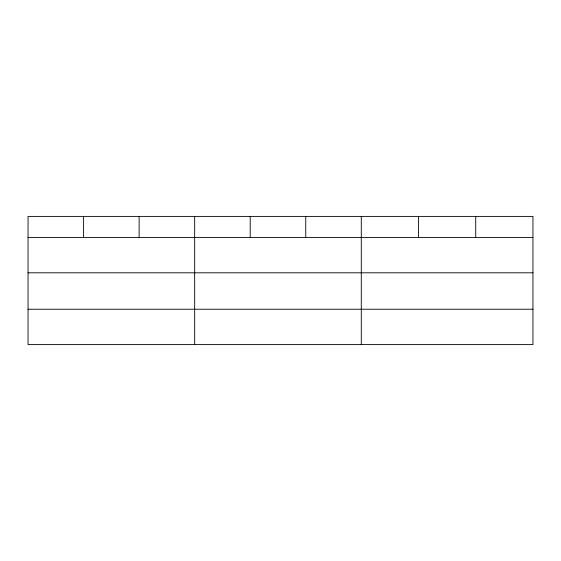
<?xml version="1.0" encoding="UTF-8"?>
<svg xmlns="http://www.w3.org/2000/svg" width="561" height="561" viewBox="0 0 561 561"><rect width="100%" height="100%" fill="white"/><g stroke="black" fill="none" stroke-linecap="round" stroke-linejoin="round"><path stroke-width="0.84" d="M532.95 272.807L532.95 216.399L28.05 216.399L28.05 344.601L532.95 344.601L532.95 272.807L28.05 272.807M28.05 237.443L532.95 237.443M28.05 309.237L532.95 309.237M475.728 216.399L475.728 237.443M418.506 216.399L418.506 237.443M361.284 216.399L361.284 344.601M305.745 216.399L305.745 237.443M250.206 216.399L250.206 237.443M194.667 216.399L194.667 344.601M139.128 216.399L139.128 237.443M83.589 216.399L83.589 237.443"/></g></svg>
